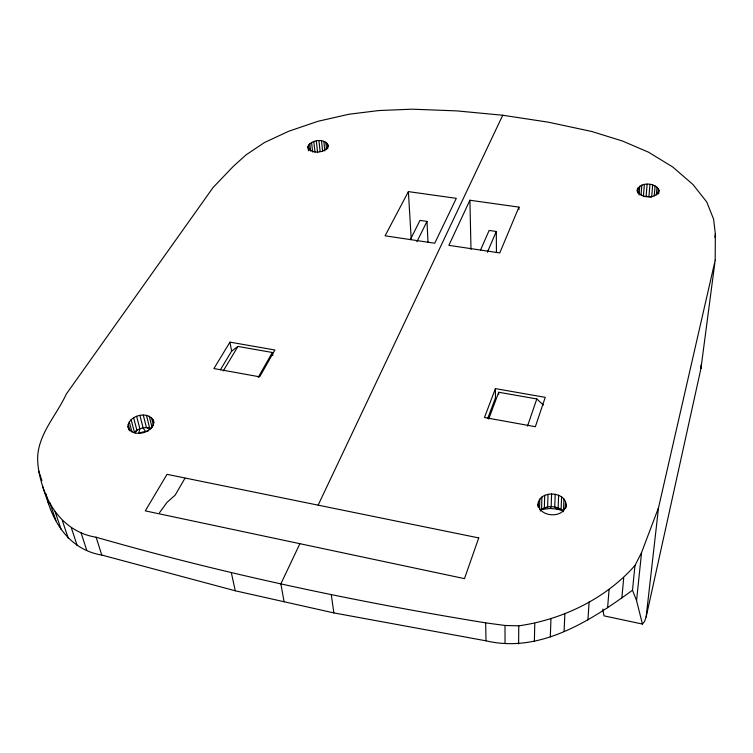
<?xml version="1.0" encoding="UTF-8"?>
<svg xmlns="http://www.w3.org/2000/svg" width="753" height="753" viewBox="0 0 753 753"><rect width="100%" height="100%" fill="white"/><g stroke="black" fill="none" stroke-linecap="round" stroke-linejoin="round"><path stroke-width="1.13" d="M715.181 260.227L715.35 233.844L713.58 219.104L706.756 201.992L692.958 184.504L672.721 166.978L648.512 152.191L622.552 141.056L591.698 131.474L548.278 122.174L502.731 115.247L456.817 110.889L412.183 109.185L378.881 110.54L348.94 114.24L318.03 121.28L288.578 131.304L264.444 142.543L246.043 154.892L233.308 166.366L213.071 187.525L66.255 394.111C56.795 414.978 38.695 433.304 37.65 457.184C37.386 473.468 43.429 488.791 48.616 503.945C56.842 529.284 74.255 550.575 101.749 555.046L235.265 590.785L333.852 612.914L485.996 640.822C540.202 653.623 590.644 620.623 632.501 590.239L634.977 565.475L641.575 552.514L658.536 507.654L715.181 260.227L700.958 368.462L646.13 617.036L644.549 621.451L642.441 624.068L603.991 615.85L602.795 609.073M518.939 209.466L518.949 207.113L469.9 200.242L448.854 245.337L499.757 252.933L518.949 207.113M518.61 643.815L518.779 625.837C562.425 619.625 605.657 598.757 634.977 565.475M700.958 368.462L701.015 364.951M534.366 641.528L534.771 623.531M538.084 506.647C536.155 488.989 569.042 490.382 565.992 507.71M538.367 507.409L538.499 501.63M539.534 509.517L539.788 499.117M540.174 511.108L541.576 509.668L541.906 496.961M544.711 495.305L544.353 508.021L541.576 509.668M548.015 494.26L547.629 506.976L541.134 509.875M551.591 493.893L551.177 506.609L550.255 508.482L543.28 509.197M555.206 494.232L554.754 506.948L557.305 509.15L563.056 510.882M550.311 636.869L550.961 618.853M558.622 495.248L558.133 507.974L563.028 510.675C557.051 506.195 548.796 505.338 542.207 508.943M561.606 496.886L561.089 509.612L563.413 511.748L563.95 499.023M565.202 508.473L565.503 501.536M564.053 631.466L564.901 613.431M659.026 190.255C657.303 199.451 640.379 198.651 637.236 190.613C639.109 181.511 655.769 182.33 659.026 190.255L658.715 193.577M587.924 619.964L589.119 601.873M637.189 191.206L637.367 188.994M637.791 193.013L638.224 187.478M639.052 195.008L639.758 186.17M641.038 195.093L641.848 185.144M607.596 607.784L609.073 589.655M643.363 196.646L644.37 184.485M644.276 196.561L646.112 196.382L647.138 184.231M650.724 196.938L648.926 196.552L649.971 184.391M651.618 197.126L652.691 184.965M654.206 195.865L655.101 185.906M127.972 426.575C128.49 414.931 149.772 410.056 153.753 421.699C153.452 433.464 131.775 438.406 127.972 426.575L128.876 429.972M656.334 194.914L657.04 187.168M657.868 194.18L658.376 188.645M621.874 597.797L623.71 577.862M642.441 624.068L636.558 600.602L641.575 552.514M646.13 617.036L658.536 507.654M566.143 504.237C565.192 518.572 539.929 518.064 538.141 504.331M714.898 237.317L715.35 233.844M527.514 426.076L536.814 398.949L498.712 392.257L488.688 419.045M487.84 418.141L495.474 397.8L495.408 388.614L545.247 397.349L535.355 426.716L484.48 417.51L495.408 388.614M328.007 144.661L328.129 146.101C324.995 153.047 312.316 154.309 308.043 147.927L307.949 146.477C310.961 139.211 327.047 137.771 328.233 146.797M487.351 252.283L496.302 231.482L489.13 230.437L480.508 250.156M299.882 543.704L280.869 583.857L284.079 601.741M318.133 505.159L502.731 115.247M416.898 241.751L426.989 221.41L420.005 220.394L410.31 239.67M408.39 191.62L385.084 235.811L434.745 243.228L456.299 198.331L408.39 191.62L411.232 239.294M258.241 377.309L272.351 352.489L237.939 346.446L231.623 351.133L220.413 369.751M184.974 478.221L175.138 495.163L166.968 502.411L159.476 512.746M223.236 370.975L237.939 346.446M229.966 342.135L213.908 368.556L259.672 376.839L274.901 350.004L229.966 342.135L231.66 351.34M134.909 433.013L136.895 430.236C141.244 427.779 146.666 426.678 151.457 428.41M148.473 430.791L138.797 432.928L139.87 428.786L136.641 416.353M42.535 486.156C50.79 511.673 68.523 532.832 96.149 537.228C224.093 573.955 354.343 601.496 485.676 622.863L505.009 625.47L518.779 625.837M646.112 196.382L648.926 196.552M550.255 508.482L557.305 509.15M149.969 429.492L146.44 427.544L143.277 415.101M536.814 398.949L543.365 405.029M145.207 431.111L143.126 427.864L139.926 415.43M632.501 590.239L636.558 600.602M38.516 470.597L41.923 480.602M49.877 502.788L55.938 520.587M55.063 511.541L61.097 529.34M62.33 520.577L68.316 538.376M71.328 527.834L77.22 545.643M80.929 532.371L86.708 550.189M96.149 537.228L101.749 555.046M128.189 424.221L129.996 431.008M129.262 421.868L131.963 432.043M131.126 419.675L134.411 432.118L136.895 430.236L133.648 417.793M46.018 493.94L48.616 503.945M146.458 415.383L149.602 427.826M149.273 416.258L152.106 427.572M151.513 417.67L153.49 425.586M153.047 419.525L153.894 422.913M231.387 572.911L235.265 590.785M272.351 352.489L272.821 355.501M331.329 594.992L333.852 612.914M309.784 143.654L310.65 151.127M308.542 145.018L309.163 150.365M307.949 146.477L308.448 150.751M311.573 142.468L312.674 152.068M313.803 141.545L315.008 152.21M316.316 140.943L317.625 152.671M318.943 140.707L320.119 151.372M323.846 141.357L324.872 150.958M321.512 140.849L322.67 151.513M327.207 143.324L327.771 148.67M325.785 142.204L326.586 149.668M426.989 221.41L428.024 242.325M469.9 200.242L471.002 249.375M485.676 622.863L485.996 640.822M498.712 392.257L498.731 394.299M496.302 231.482L496.434 252.537M505.009 625.47L505.037 643.439M478.739 537.915L464.479 578.633L145.291 510.873L167.034 474.334L478.739 537.915"/></g></svg>
